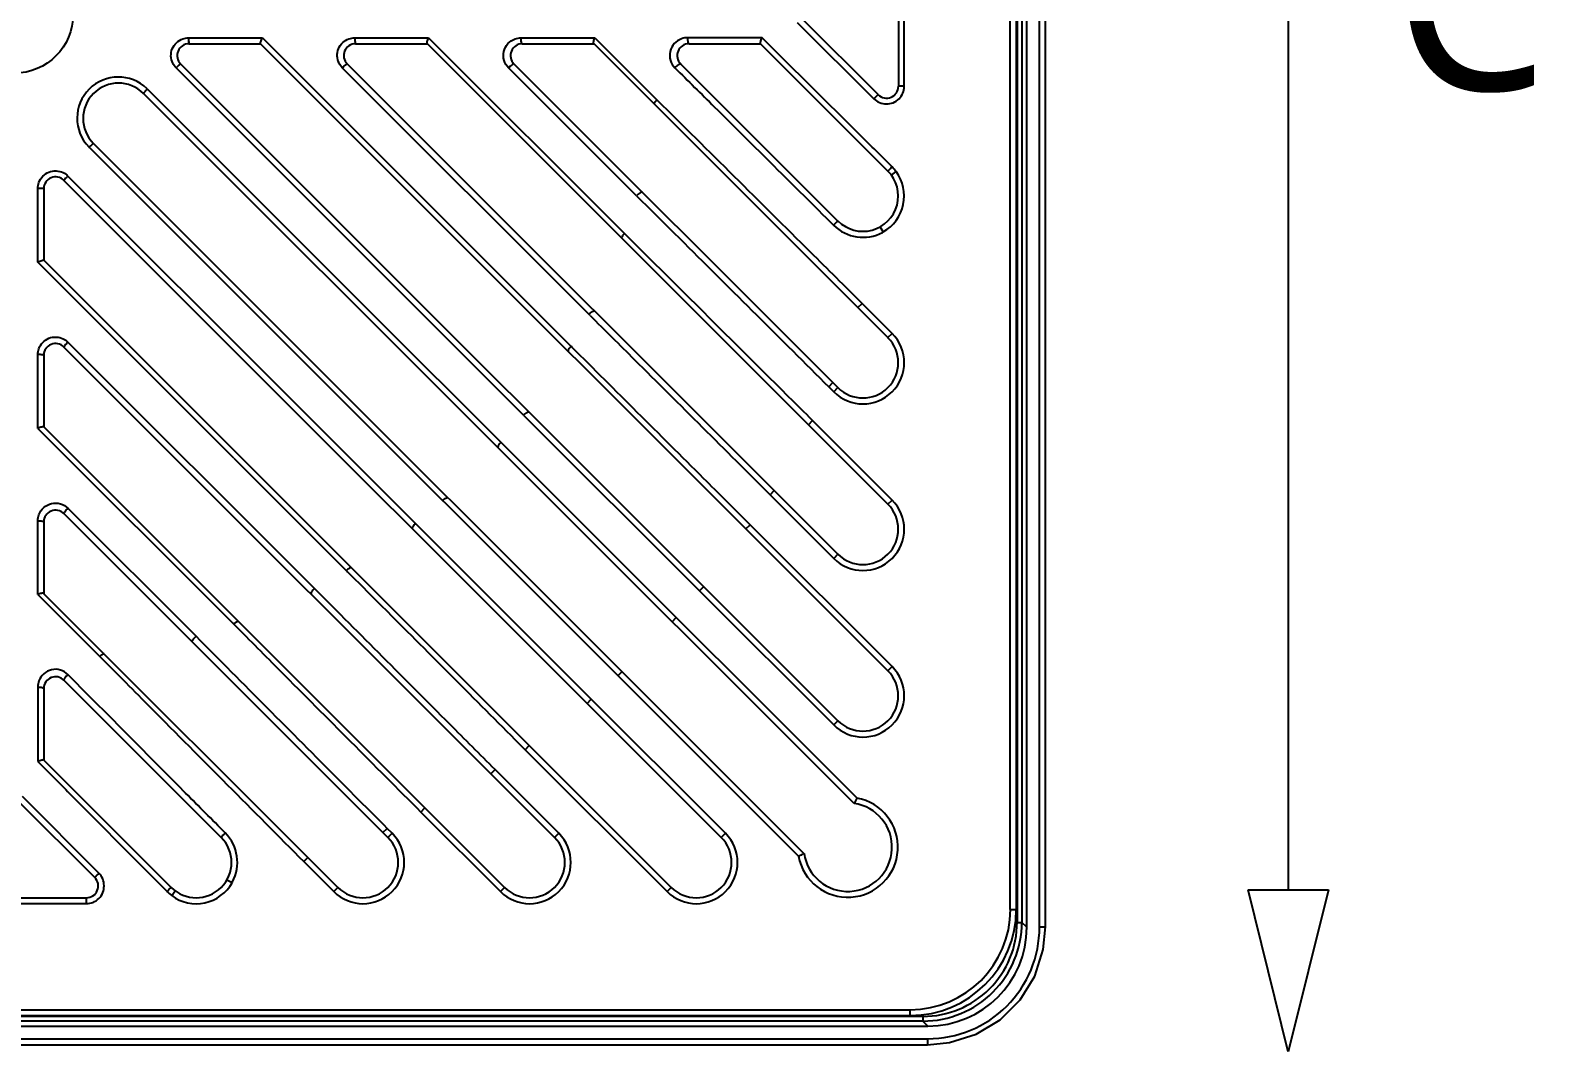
# Model space of a CAD drawing. Header units: millimetres. Extents: x 3083 to 7283, y 1609 to 4579.
# Drawn here: x 6775.7 to 6935.6, y 3957.4 to 4065.6 of the extents above; entities that cross this region are included whole.
import ezdxf

# ---------------------------------------------------------------- set-up
doc = ezdxf.new("R2010")
doc.units = ezdxf.units.MM
doc.styles.add('微軟正黑體-20', font='Microsoft JhengHei.ttf', dxfattribs={"height": 20})

msp = doc.modelspace()

# ---------------------------------------------------------------- linework, layer by layer
at = {"linetype": 'Continuous'}
for p, q in [((6881.24, 3970.57, -163.19), (6881.24, 4164, -163.19)), ((6882.58, 3970.6, -163.19), (6882.58, 4163.97, -163.19)), ((6883.2, 3970.6, -163.19), (6883.2, 4163.97, -163.19)), ((6880.21, 4163.47, -163.19), (6880.21, 3971.09, -163.19)), ((6880.71, 4163.47, -163.19), (6880.71, 3971.09, -163.19)), ((6879.49, 3972.45, -163.19), (6879.49, 4162.11, -163.19)), ((6880.12, 4162.11, -163.19), (6880.12, 3972.45, -163.19)), ((6867.64, 4074.91, -163.19), (6867.64, 4059.65, -163.19)), ((6868.26, 4059.65, -163.19), (6868.26, 4074.91, -163.19)), ((6856.91, 4066.4, -163.19), (6865.04, 4058.33, -163.19)), ((6865.51, 4058.77, -163.19), (6857.43, 4066.84, -163.19)), ((6792.5, 4064.79, -163.19), (6800.32, 4064.79, -163.19)), ((6792.54, 4064.16, -163.19), (6800.11, 4064.16, -163.19)), ((6800.11, 4064.16, -163.19), (6866.54, 3997.73, -163.19)), ((6800.32, 4064.79, -163.19), (6800.53, 4064.58, -163.19)), ((6800.53, 4064.58, -163.19), (6821.06, 4044.04, -163.19)), ((6810.1, 4064.79, -163.19), (6817.91, 4064.79, -163.19)), ((6810.18, 4064.16, -163.19), (6817.76, 4064.16, -163.19)), ((6817.76, 4064.17, -163.19), (6866.54, 4015.38, -163.19)), ((6817.91, 4064.79, -163.19), (6838.74, 4043.96, -163.19)), ((6827.7, 4064.79, -163.19), (6835.51, 4064.79, -163.19)), ((6827.83, 4064.16, -163.19), (6835.41, 4064.16, -163.19)), ((6835.4, 4064.17, -163.19), (6866.54, 4033.03, -163.19)), ((6835.51, 4064.79, -163.19), (6842.08, 4058.22, -163.19)), ((6853.21, 4064.79, -163.19), (6845.32, 4064.79, -163.19)), ((6845.48, 4064.16, -163.19), (6853.05, 4064.16, -163.19)), ((6866.54, 4050.67, -163.19), (6853.05, 4064.16, -163.19)), ((6853.44, 4064.56, -163.19), (6853.21, 4064.79, -163.19)), ((6791.66, 4062.03, -163.19), (6861.25, 3992.44, -163.19)), ((6835, 4035.38, -163.19), (6808.78, 4061.6, -163.19)), ((6809.3, 4062.03, -163.19), (6861.25, 4010.09, -163.19)), ((6839.93, 4048.05, -163.19), (6826.38, 4061.6, -163.19)), ((6826.95, 4062.03, -163.19), (6861.25, 4027.73, -163.19)), ((6861.25, 4045.38, -163.19), (6844.59, 4062.03, -163.19)), ((6814.69, 4038.09, -163.19), (6791.18, 4061.6, -163.19)), ((6862.95, 3983.68, -163.19), (6787.73, 4058.9, -163.19)), ((6788.15, 4059.35, -163.19), (6812.26, 4035.23, -163.19)), ((6868.26, 4059.65, -163.19), (6867.64, 4059.65, -163.19)), ((6842.18, 4058.13, -163.19), (6842.08, 4058.22, -163.19)), ((6781.98, 4053.19, -163.19), (6857.07, 3978.09, -163.19)), ((6782.44, 4053.61, -163.19), (6857.65, 3978.39, -163.19)), ((6866.91, 4050.25, -163.19), (6867.41, 4050.62, -163.19)), ((6776.54, 4041.02, -163.19), (6776.55, 4048.83, -163.19)), ((6848.89, 3980.09, -163.19), (6779.3, 4049.68, -163.19)), ((6779.73, 4050.15, -163.19), (6803.23, 4026.66, -163.19)), ((6777.17, 4048.8, -163.19), (6777.17, 4041.22, -163.19)), ((6821.06, 4044.04, -163.19), (6833.1, 4032, -163.19)), ((6866.04, 4044.22, -163.19), (6865.73, 4044.77, -163.19)), ((6863.25, 3984.27, -163.19), (6804.1, 4043.4, -163.19)), ((6776.76, 4040.81, -163.19), (6776.54, 4041.02, -163.19)), ((6777.17, 4041.22, -163.19), (6843.6, 3974.79, -163.19)), ((6797.3, 4020.27, -163.19), (6776.76, 4040.81, -163.19)), ((6827.96, 4024.81, -163.19), (6814.69, 4038.09, -163.19)), ((6863.36, 4036.21, -163.19), (6863.8, 4036.65, -163.19)), ((6866.98, 4033.47, -163.19), (6863.8, 4036.65, -163.19)), ((6866.54, 4033.03, -163.19), (6866.98, 4033.47, -163.19)), ((6776.54, 4023.42, -163.19), (6776.54, 4031.23, -163.19)), ((6831.25, 3980.09, -163.19), (6779.3, 4032.03, -163.19)), ((6805.95, 4006.34, -163.19), (6779.73, 4032.55, -163.19)), ((6833.1, 4032, -163.19), (6832.99, 4032.11, -163.19)), ((6777.17, 4031.15, -163.19), (6777.17, 4023.58, -163.19)), ((6860.28, 4027.81, -163.19), (6860.72, 4028.26, -163.19)), ((6816.64, 4013.25, -163.19), (6803.23, 4026.66, -163.19)), ((6860.28, 4027.81, -163.19), (6860.81, 4027.29, -163.19)), ((6860.81, 4027.29, -163.19), (6861.25, 4027.73, -163.19)), ((6776.54, 4023.42, -163.19), (6797.38, 4002.59, -163.19)), ((6777.17, 4023.58, -163.19), (6825.95, 3974.79, -163.19)), ((6827.96, 4024.81, -163.19), (6846.6, 4006.21, -163.19)), ((6858.12, 4023.8, -163.19), (6858.56, 4024.25, -163.19)), ((6866.98, 4015.82, -163.19), (6858.56, 4024.25, -163.19)), ((6797.3, 4020.27, -163.19), (6809.34, 4008.23, -163.19)), ((6854.07, 4016.38, -163.19), (6854.51, 4016.82, -163.19)), ((6854.07, 4016.38, -163.19), (6860.81, 4009.65, -163.19)), ((6866.54, 4015.38, -163.19), (6866.98, 4015.82, -163.19)), ((6776.54, 4005.82, -163.19), (6776.54, 4013.64, -163.19)), ((6813.6, 3980.09, -163.19), (6779.3, 4014.39, -163.19)), ((6779.73, 4014.96, -163.19), (6793.29, 4001.4, -163.19)), ((6777.17, 4013.5, -163.19), (6777.17, 4005.93, -163.19)), ((6834.1, 3995.77, -163.19), (6816.64, 4013.25, -163.19)), ((6851.51, 4012.76, -163.19), (6851.95, 4013.2, -163.19)), ((6851.95, 4013.2, -163.19), (6851.74, 4013.41, -163.19)), ((6866.98, 3998.18, -163.19), (6851.95, 4013.2, -163.19)), ((6861.25, 4010.09, -163.19), (6860.81, 4009.65, -163.19)), ((6809.22, 4008.35, -163.19), (6809.34, 4008.23, -163.19)), ((6776.54, 4005.82, -163.19), (6783.21, 3999.16, -163.19)), ((6777.16, 4005.94, -163.19), (6808.31, 3974.79, -163.19)), ((6846.6, 4006.21, -163.19), (6847.04, 4006.65, -163.19)), ((6846.6, 4006.21, -163.19), (6860.81, 3992, -163.19)), ((6843.69, 4002.94, -163.19), (6844.13, 4003.38, -163.19)), ((6783.11, 3999.25, -163.19), (6783.21, 3999.16, -163.19)), ((6837.95, 3997.21, -163.19), (6838.39, 3997.65, -163.19)), ((6866.54, 3997.73, -163.19), (6866.98, 3998.18, -163.19)), ((6795.96, 3980.09, -163.19), (6779.3, 3996.74, -163.19)), ((6776.54, 3996.01, -163.19), (6776.55, 3988.13, -163.19)), ((6777.17, 3995.86, -163.19), (6777.17, 3988.28, -163.19)), ((6849.34, 3980.53, -163.19), (6834.1, 3995.77, -163.19)), ((6834.69, 3994.29, -163.19), (6835.13, 3994.74, -163.19)), ((6861.25, 3992.44, -163.19), (6860.81, 3992, -163.19)), ((6828.13, 3989.38, -163.19), (6828.57, 3989.82, -163.19)), ((6776.55, 3988.13, -163.19), (6776.78, 3987.9, -163.19)), ((6790.66, 3974.79, -163.19), (6777.17, 3988.28, -163.19)), ((6827.92, 3989.59, -163.19), (6828.13, 3989.38, -163.19)), ((6828.13, 3989.38, -163.19), (6843.16, 3974.35, -163.19)), ((6824.51, 3986.83, -163.19), (6824.95, 3987.27, -163.19)), ((6831.69, 3980.53, -163.19), (6824.95, 3987.27, -163.19)), ((6782.57, 3975.83, -163.19), (6774.5, 3983.9, -163.19)), ((6783.01, 3976.29, -163.19), (6774.94, 3984.42, -163.19)), ((6817.09, 3982.78, -163.19), (6817.53, 3983.22, -163.19)), ((6817.09, 3982.78, -163.19), (6825.51, 3974.35, -163.19)), ((6813.08, 3980.61, -163.19), (6813.52, 3981.05, -163.19)), ((6814.04, 3980.53, -163.19), (6813.52, 3981.05, -163.19)), ((6814.04, 3980.53, -163.19), (6813.6, 3980.09, -163.19)), ((6831.25, 3980.09, -163.19), (6831.69, 3980.53, -163.19)), ((6848.89, 3980.09, -163.19), (6849.34, 3980.53, -163.19)), ((6804.69, 3977.53, -163.19), (6805.13, 3977.97, -163.19)), ((6804.69, 3977.53, -163.19), (6807.87, 3974.35, -163.19)), ((6796.57, 3975.6, -163.19), (6797.11, 3975.3, -163.19)), ((6766.42, 3973.7, -163.19), (6781.69, 3973.7, -163.19)), ((6781.69, 3973.08, -163.19), (6781.69, 3973.7, -163.19)), ((6790.72, 3973.93, -163.19), (6791.09, 3974.43, -163.19)), ((6807.87, 3974.35, -163.19), (6808.31, 3974.79, -163.19)), ((6825.51, 3974.35, -163.19), (6825.95, 3974.79, -163.19)), ((6843.16, 3974.35, -163.19), (6843.6, 3974.79, -163.19)), ((6766.42, 3973.08, -163.19), (6781.69, 3973.08, -163.19)), ((6879.49, 3972.45, -163.19), (6880.12, 3972.45, -163.19)), ((6880.21, 3971.09, -163.19), (6880.71, 3971.09, -163.19)), ((6881.24, 3970.57, -163.19), (6880.71, 3971.09, -163.19)), ((6882.58, 3970.6, -163.19), (6883.2, 3970.6, -163.19)), ((6882.97, 3968.22, -163.19), (6883.2, 3970.6, -163.19)), ((6882.07, 3965.4, -163.19), (6882.97, 3968.22, -163.19)), ((6880.52, 3962.87, -163.19), (6882.07, 3965.4, -163.19)), ((6878.41, 3960.77, -163.19), (6880.52, 3962.87, -163.19)), ((6870.24, 3961.12, -163.19), (6677.86, 3961.12, -163.19)), ((6679.22, 3961.84, -163.19), (6868.89, 3961.84, -163.19)), ((6679.22, 3961.22, -163.19), (6868.89, 3961.22, -163.19)), ((6868.89, 3961.22, -163.19), (6868.89, 3961.84, -163.19)), ((6870.24, 3961.12, -163.19), (6870.24, 3960.62, -163.19)), ((6677.34, 3960.1, -163.19), (6870.77, 3960.1, -163.19)), ((6870.24, 3960.62, -163.19), (6677.86, 3960.62, -163.19)), ((6870.77, 3960.1, -163.19), (6870.24, 3960.62, -163.19)), ((6875.88, 3959.24, -163.19), (6878.41, 3960.77, -163.19)), ((6677.37, 3958.76, -163.19), (6870.74, 3958.76, -163.19)), ((6677.37, 3958.13, -163.19), (6870.74, 3958.13, -163.19)), ((6870.74, 3958.76, -163.19), (6870.74, 3958.13, -163.19)), ((6870.74, 3958.13, -163.19), (6873.06, 3958.35, -163.19)), ((6873.06, 3958.35, -163.19), (6875.88, 3959.24, -163.19))]:
    msp.add_line(p, q, dxfattribs=at)
for p, q in [((6908.92, 4158.95, -163.19), (6908.92, 3974.54, -163.19)), ((6908.92, 3957.38, -163.19), (6904.67, 3974.54, -163.19)), ((6904.67, 3974.54, -163.19), (6913.17, 3974.54, -163.19)), ((6913.17, 3974.54, -163.19), (6908.92, 3957.38, -163.19))]:
    msp.add_line(p, q)
msp.add_circle((6774.05, 4067.28, -163.19), 6.24, dxfattribs=at)
for centre, radius, start, end in [((6792.54, 4062.91, -163.19), 1.25, 90, 225), ((6810.18, 4062.91, -163.19), 1.25, 90, 225), ((6827.83, 4062.91, -163.19), 1.25, 90, 225), ((6845.48, 4062.91, -163.19), 1.25, 90, 225.0049), ((6845.33, 4062.88, -163.19), 1.92, 90.071, 109.5697), ((6785.07, 4056.27, -163.19), 4.36, 45.9413, 224.0536), ((6785.08, 4056.25, -163.19), 3.74, 45, 225), ((6785.1, 4056.3, -163.19), 4.32, 45.0117, 45.8956), ((6866.39, 4059.65, -163.19), 1.25, 225, 0), ((6785.06, 4056.26, -163.19), 4.35, 224.067, 224.9497), ((6863.89, 4048.03, -163.19), 3.74, 224.997, 45), ((6863.89, 4048.03, -163.19), 4.37, 299.4142, 36.3919), ((6863.88, 4048, -163.19), 4.39, 36.5832, 45.1786), ((6778.42, 4048.8, -163.19), 1.25, 45, 180), ((6863.89, 4048.08, -163.19), 4.42, 225.188, 298.067), ((6863.92, 4048.01, -163.19), 4.34, 298.1337, 299.2228), ((6863.89, 4030.38, -163.19), 4.37, 225, 45), ((6863.89, 4030.38, -163.19), 3.74, 225, 45), ((6778.42, 4031.15, -163.19), 1.25, 45, 180), ((6863.89, 4012.73, -163.19), 4.37, 225, 45), ((6863.89, 4012.73, -163.19), 3.74, 225, 45), ((6778.42, 4013.5, -163.19), 1.25, 45, 180), ((6863.89, 3995.09, -163.19), 4.37, 225, 45), ((6863.89, 3995.09, -163.19), 3.74, 225, 45), ((6778.46, 3996.01, -163.19), 1.91, 160.1685, 179.937), ((6778.42, 3995.86, -163.19), 1.25, 45, 180), ((6862.29, 3979.05, -163.19), 5.3, 190.4397, 79.5603), ((6862.29, 3979.05, -163.19), 4.68, 188.1301, 81.8699), ((6893.95, 3968.14, -163.19), 34.68, 152.2981, 153.3809), ((6793.31, 3977.44, -163.19), 3.74, 225, 45), ((6793.25, 3977.45, -163.19), 4.42, 331.9273, 44.8124), ((6810.96, 3977.44, -163.19), 4.37, 225, 45), ((6810.96, 3977.44, -163.19), 3.74, 225, 45), ((6828.6, 3977.44, -163.19), 4.37, 225, 45), ((6828.6, 3977.44, -163.19), 3.74, 225, 45), ((6846.25, 3977.44, -163.19), 4.37, 225, 45), ((6846.25, 3977.44, -163.19), 3.74, 225, 45), ((6781.69, 3974.95, -163.19), 1.25, 270, 45), ((6793.31, 3977.44, -163.19), 4.37, 233.6081, 330.5858), ((6793.32, 3977.42, -163.19), 4.35, 330.7803, 331.8633), ((6793.34, 3977.46, -163.19), 4.4, 224.8254, 233.4114), ((6868.89, 3972.45, -163.19), 11.23, 270, 0), ((6868.89, 3972.45, -163.19), 10.61, 270, 0), ((6870.25, 3971.09, -163.19), 10.46, 269.9817, 0.0184), ((6870.25, 3971.09, -163.19), 9.96, 269.9714, 0.0286), ((6870.75, 3970.59, -163.19), 11.83, 269.9712, 0.0288)]:
    msp.add_arc(centre, radius, start, end, dxfattribs=at)
msp.add_ellipse((6870.74, 3970.6, -163.19), major_axis=(7.43, -7.43), ratio=0.997265, start_param=-0.784029, end_param=0.784029, dxfattribs=at)
for points, knots in [([(6790.83, 4062.1, -163.19), (6790.6, 4062.56, -163.19), (6790.55, 4063.72, -163.19), (6791.4, 4064.51, -163.19), (6791.88, 4064.68, -163.19)], [0, 0, 0, 0, 0.500075, 1, 1, 1, 1]), ([(6792.5, 4064.79, -163.19), (6792.5, 4064.71, -163.19), (6792.51, 4064.56, -163.19), (6792.51, 4064.39, -163.19), (6792.52, 4064.27, -163.19), (6792.52, 4064.21, -163.19), (6792.53, 4064.18, -163.19), (6792.53, 4064.16, -163.19), (6792.54, 4064.16, -163.19)], [0, 0, 0, 0, 0.368017, 0.703747, 0.830034, 0.922031, 0.978714, 1, 1, 1, 1]), ([(6800.11, 4064.16, -163.19), (6800.11, 4064.17, -163.19), (6800.11, 4064.19, -163.19), (6800.12, 4064.26, -163.19), (6800.16, 4064.39, -163.19), (6800.23, 4064.58, -163.19), (6800.29, 4064.72, -163.19), (6800.32, 4064.79, -163.19)], [0, 0, 0, 0, 0.030641, 0.096141, 0.321245, 0.638304, 1, 1, 1, 1]), ([(6808.43, 4062.1, -163.19), (6808.2, 4062.56, -163.19), (6808.15, 4063.72, -163.19), (6809, 4064.52, -163.19), (6809.48, 4064.68, -163.19)], [0, 0, 0, 0, 0.500713, 1, 1, 1, 1]), ([(6810.1, 4064.79, -163.19), (6810.1, 4064.71, -163.19), (6810.11, 4064.57, -163.19), (6810.12, 4064.36, -163.19), (6810.14, 4064.25, -163.19), (6810.17, 4064.16, -163.19), (6810.18, 4064.16, -163.19)], [0, 0, 0, 0, 0.362297, 0.693846, 0.91236, 1, 1, 1, 1]), ([(6817.76, 4064.17, -163.19), (6817.74, 4064.18, -163.19), (6817.75, 4064.27, -163.19), (6817.77, 4064.4, -163.19), (6817.84, 4064.59, -163.19), (6817.89, 4064.72, -163.19), (6817.91, 4064.79, -163.19)], [0, 0, 0, 0, 0.110591, 0.336072, 0.646339, 1, 1, 1, 1]), ([(6826.38, 4061.6, -163.19), (6826.16, 4061.82, -163.19), (6825.83, 4062.38, -163.19), (6825.8, 4063.36, -163.19), (6826.25, 4064.22, -163.19), (6826.79, 4064.58, -163.19), (6827.08, 4064.68, -163.19)], [0, 0, 0, 0, 0.249693, 0.50111, 0.751789, 1, 1, 1, 1]), ([(6827.83, 4064.16, -163.19), (6827.81, 4064.16, -163.19), (6827.76, 4064.23, -163.19), (6827.71, 4064.43, -163.19), (6827.7, 4064.64, -163.19), (6827.7, 4064.79, -163.19)], [0, 0, 0, 0, 0.098181, 0.311193, 1, 1, 1, 1]), ([(6835.4, 4064.17, -163.19), (6835.38, 4064.19, -163.19), (6835.37, 4064.28, -163.19), (6835.4, 4064.48, -163.19), (6835.46, 4064.66, -163.19), (6835.51, 4064.79, -163.19)], [0, 0, 0, 0, 0.127441, 0.353661, 1, 1, 1, 1]), ([(6844.68, 4064.68, -163.19), (6844.39, 4064.58, -163.19), (6843.85, 4064.22, -163.19), (6843.41, 4063.36, -163.19), (6843.43, 4062.38, -163.19), (6843.77, 4061.82, -163.19), (6843.99, 4061.6, -163.19)], [0, 0, 0, 0, 0.247151, 0.498073, 0.75039, 1, 1, 1, 1]), ([(6845.32, 4064.79, -163.19), (6845.32, 4064.64, -163.19), (6845.34, 4064.43, -163.19), (6845.4, 4064.23, -163.19), (6845.45, 4064.16, -163.19), (6845.48, 4064.16, -163.19)], [0, 0, 0, 0, 0.683484, 0.895206, 1, 1, 1, 1]), ([(6853.05, 4064.17, -163.19), (6853.03, 4064.18, -163.19), (6853.04, 4064.27, -163.19), (6853.07, 4064.4, -163.19), (6853.13, 4064.58, -163.19), (6853.18, 4064.72, -163.19), (6853.21, 4064.79, -163.19)], [0, 0, 0, 0, 0.109907, 0.335153, 0.645633, 1, 1, 1, 1]), ([(6866.98, 4051.11, -163.19), (6865.85, 4052.24, -163.19), (6861.34, 4056.72, -163.19), (6856.82, 4061.2, -163.19), (6853.44, 4064.56, -163.19)], [0, 0, 0, 0, 0.250619, 1, 1, 1, 1]), ([(6791.18, 4061.6, -163.19), (6791.24, 4061.66, -163.19), (6791.35, 4061.76, -163.19), (6791.48, 4061.89, -163.19), (6791.56, 4061.96, -163.19), (6791.61, 4062, -163.19), (6791.64, 4062.02, -163.19), (6791.65, 4062.03, -163.19), (6791.66, 4062.03, -163.19)], [0, 0, 0, 0, 0.368427, 0.70509, 0.83142, 0.923175, 0.979438, 1, 1, 1, 1]), ([(6808.78, 4061.6, -163.19), (6808.84, 4061.66, -163.19), (6808.95, 4061.77, -163.19), (6809.11, 4061.92, -163.19), (6809.21, 4061.99, -163.19), (6809.29, 4062.04, -163.19), (6809.3, 4062.03, -163.19)], [0, 0, 0, 0, 0.359442, 0.697701, 0.922007, 1, 1, 1, 1]), ([(6826.95, 4062.03, -163.19), (6826.93, 4062.05, -163.19), (6826.84, 4062.01, -163.19), (6826.73, 4061.93, -163.19), (6826.55, 4061.78, -163.19), (6826.44, 4061.66, -163.19), (6826.38, 4061.6, -163.19)], [0, 0, 0, 0, 0.08888, 0.318168, 0.65407, 1, 1, 1, 1]), ([(6843.99, 4061.6, -163.19), (6844.05, 4061.67, -163.19), (6844.17, 4061.79, -163.19), (6844.36, 4061.93, -163.19), (6844.48, 4062.02, -163.19), (6844.58, 4062.05, -163.19), (6844.59, 4062.03, -163.19)], [0, 0, 0, 0, 0.34448, 0.679235, 0.906413, 1, 1, 1, 1]), ([(6843.99, 4061.6, -163.19), (6845.38, 4060.23, -163.19), (6850.98, 4054.68, -163.19), (6856.57, 4049.12, -163.19), (6860.77, 4044.95, -163.19)], [0, 0, 0, 0, 0.247974, 1, 1, 1, 1]), ([(6788.15, 4059.35, -163.19), (6788.09, 4059.3, -163.19), (6787.99, 4059.2, -163.19), (6787.87, 4059.07, -163.19), (6787.8, 4058.99, -163.19), (6787.76, 4058.94, -163.19), (6787.74, 4058.92, -163.19), (6787.73, 4058.9, -163.19), (6787.73, 4058.9, -163.19)], [0, 0, 0, 0, 0.370293, 0.706021, 0.831969, 0.923529, 0.979676, 1, 1, 1, 1]), ([(6865.04, 4058.33, -163.19), (6865.1, 4058.38, -163.19), (6865.21, 4058.49, -163.19), (6865.34, 4058.61, -163.19), (6865.42, 4058.69, -163.19), (6865.46, 4058.74, -163.19), (6865.49, 4058.75, -163.19), (6865.5, 4058.77, -163.19), (6865.51, 4058.77, -163.19)], [0, 0, 0, 0, 0.371449, 0.709004, 0.834834, 0.925679, 0.980868, 1, 1, 1, 1]), ([(6865.64, 4057.93, -163.19), (6866.09, 4057.74, -163.19), (6867.17, 4057.72, -163.19), (6867.94, 4058.49, -163.19), (6868.12, 4058.94, -163.19)], [0, 0, 0, 0, 0.500081, 1, 1, 1, 1]), ([(6841.81, 4057.76, -163.19), (6841.8, 4057.77, -163.19), (6841.81, 4057.84, -163.19), (6841.89, 4058, -163.19), (6842, 4058.13, -163.19), (6842.08, 4058.22, -163.19)], [0, 0, 0, 0, 0.10779, 0.321419, 1, 1, 1, 1]), ([(6863.8, 4036.65, -163.19), (6861.99, 4038.46, -163.19), (6854.78, 4045.62, -163.19), (6847.57, 4052.78, -163.19), (6842.18, 4058.13, -163.19)], [0, 0, 0, 0, 0.252174, 1, 1, 1, 1]), ([(6781.98, 4053.19, -163.19), (6782.04, 4053.24, -163.19), (6782.14, 4053.34, -163.19), (6782.26, 4053.46, -163.19), (6782.35, 4053.54, -163.19), (6782.39, 4053.58, -163.19), (6782.42, 4053.59, -163.19), (6782.43, 4053.61, -163.19), (6782.44, 4053.61, -163.19)], [0, 0, 0, 0, 0.372078, 0.708043, 0.8335, 0.924384, 0.979932, 1, 1, 1, 1]), ([(6776.65, 4049.46, -163.19), (6776.74, 4049.7, -163.19), (6777.02, 4050.16, -163.19), (6777.69, 4050.61, -163.19), (6778.48, 4050.75, -163.19), (6779, 4050.62, -163.19), (6779.24, 4050.51, -163.19)], [0, 0, 0, 0, 0.249901, 0.499924, 0.750016, 1, 1, 1, 1]), ([(6866.54, 4050.67, -163.19), (6866.54, 4050.68, -163.19), (6866.56, 4050.69, -163.19), (6866.57, 4050.71, -163.19), (6866.62, 4050.75, -163.19), (6866.7, 4050.83, -163.19), (6866.82, 4050.96, -163.19), (6866.92, 4051.06, -163.19), (6866.98, 4051.11, -163.19)], [0, 0, 0, 0, 0.018895, 0.074755, 0.166421, 0.292725, 0.629457, 1, 1, 1, 1]), ([(6777.17, 4048.8, -163.19), (6777.17, 4048.8, -163.19), (6777.15, 4048.8, -163.19), (6777.12, 4048.81, -163.19), (6777.06, 4048.82, -163.19), (6776.95, 4048.82, -163.19), (6776.77, 4048.83, -163.19), (6776.62, 4048.83, -163.19), (6776.55, 4048.83, -163.19)], [0, 0, 0, 0, 0.021286, 0.077969, 0.169966, 0.296253, 0.631983, 1, 1, 1, 1]), ([(6779.73, 4050.15, -163.19), (6779.68, 4050.1, -163.19), (6779.57, 4049.99, -163.19), (6779.45, 4049.86, -163.19), (6779.37, 4049.77, -163.19), (6779.33, 4049.73, -163.19), (6779.32, 4049.7, -163.19), (6779.3, 4049.68, -163.19), (6779.3, 4049.68, -163.19)], [0, 0, 0, 0, 0.366616, 0.703014, 0.829844, 0.922294, 0.979174, 1, 1, 1, 1]), ([(6840.54, 4048.44, -163.19), (6840.52, 4048.46, -163.19), (6840.42, 4048.45, -163.19), (6840.22, 4048.32, -163.19), (6840.04, 4048.17, -163.19), (6839.93, 4048.05, -163.19)], [0, 0, 0, 0, 0.105591, 0.33556, 1, 1, 1, 1]), ([(6839.93, 4048.05, -163.19), (6841.61, 4046.39, -163.19), (6848.39, 4039.65, -163.19), (6855.18, 4032.9, -163.19), (6860.28, 4027.81, -163.19)], [0, 0, 0, 0, 0.246596, 1, 1, 1, 1]), ([(6838.64, 4044.06, -163.19), (6838.54, 4043.97, -163.19), (6838.43, 4043.83, -163.19), (6838.34, 4043.66, -163.19), (6838.34, 4043.58, -163.19), (6838.36, 4043.56, -163.19)], [0, 0, 0, 0, 0.676136, 0.88876, 1, 1, 1, 1]), ([(6860.77, 4044.95, -163.19), (6860.83, 4045, -163.19), (6860.94, 4045.11, -163.19), (6861.07, 4045.23, -163.19), (6861.16, 4045.31, -163.19), (6861.2, 4045.35, -163.19), (6861.23, 4045.37, -163.19), (6861.24, 4045.38, -163.19), (6861.25, 4045.38, -163.19)], [0, 0, 0, 0, 0.37424, 0.711844, 0.836541, 0.926002, 0.980239, 1, 1, 1, 1]), ([(6858.56, 4024.25, -163.19), (6856.89, 4025.91, -163.19), (6850.29, 4032.48, -163.19), (6843.68, 4039.05, -163.19), (6838.74, 4043.96, -163.19)], [0, 0, 0, 0, 0.252611, 1, 1, 1, 1]), ([(6777.17, 4041.22, -163.19), (6777.17, 4041.23, -163.19), (6777.14, 4041.22, -163.19), (6777.08, 4041.21, -163.19), (6776.95, 4041.17, -163.19), (6776.76, 4041.1, -163.19), (6776.62, 4041.05, -163.19), (6776.54, 4041.02, -163.19)], [0, 0, 0, 0, 0.030658, 0.096168, 0.321263, 0.638311, 1, 1, 1, 1]), ([(6834.88, 4035.5, -163.19), (6834.99, 4035.61, -163.19), (6835.16, 4035.76, -163.19), (6835.36, 4035.87, -163.19), (6835.45, 4035.88, -163.19), (6835.47, 4035.86, -163.19)], [0, 0, 0, 0, 0.661589, 0.88937, 1, 1, 1, 1]), ([(6835, 4035.38, -163.19), (6836.56, 4033.83, -163.19), (6842.92, 4027.5, -163.19), (6849.28, 4021.16, -163.19), (6854.07, 4016.38, -163.19)], [0, 0, 0, 0, 0.246085, 1, 1, 1, 1]), ([(6776.65, 4031.86, -163.19), (6776.82, 4032.34, -163.19), (6777.62, 4033.19, -163.19), (6778.78, 4033.13, -163.19), (6779.24, 4032.91, -163.19)], [0, 0, 0, 0, 0.499287, 1, 1, 1, 1]), ([(6777.17, 4031.15, -163.19), (6777.17, 4031.17, -163.19), (6777.09, 4031.19, -163.19), (6776.97, 4031.22, -163.19), (6776.77, 4031.23, -163.19), (6776.62, 4031.23, -163.19), (6776.54, 4031.23, -163.19)], [0, 0, 0, 0, 0.08764, 0.306154, 0.637703, 1, 1, 1, 1]), ([(6779.73, 4032.55, -163.19), (6779.67, 4032.5, -163.19), (6779.57, 4032.39, -163.19), (6779.42, 4032.22, -163.19), (6779.35, 4032.12, -163.19), (6779.29, 4032.05, -163.19), (6779.3, 4032.03, -163.19)], [0, 0, 0, 0, 0.35599, 0.693992, 0.920615, 1, 1, 1, 1]), ([(6832.99, 4032.11, -163.19), (6832.89, 4032.01, -163.19), (6832.77, 4031.86, -163.19), (6832.68, 4031.68, -163.19), (6832.68, 4031.6, -163.19), (6832.69, 4031.58, -163.19)], [0, 0, 0, 0, 0.664403, 0.882735, 1, 1, 1, 1]), ([(6851.74, 4013.41, -163.19), (6850.17, 4014.98, -163.19), (6846.26, 4018.89, -163.19), (6840.04, 4025.07, -163.19), (6835.41, 4029.71, -163.19), (6833.1, 4032, -163.19)], [0, 0, 0, 0, 0.252912, 0.629676, 1, 1, 1, 1]), ([(6827.96, 4024.81, -163.19), (6828.07, 4024.92, -163.19), (6828.23, 4025.06, -163.19), (6828.43, 4025.16, -163.19), (6828.52, 4025.17, -163.19), (6828.54, 4025.15, -163.19)], [0, 0, 0, 0, 0.661441, 0.882982, 1, 1, 1, 1]), ([(6777.17, 4023.58, -163.19), (6777.15, 4023.6, -163.19), (6777.07, 4023.58, -163.19), (6776.94, 4023.56, -163.19), (6776.75, 4023.5, -163.19), (6776.62, 4023.45, -163.19), (6776.54, 4023.42, -163.19)], [0, 0, 0, 0, 0.110621, 0.336092, 0.646347, 1, 1, 1, 1]), ([(6825.56, 4021.93, -163.19), (6825.46, 4021.83, -163.19), (6825.33, 4021.67, -163.19), (6825.24, 4021.48, -163.19), (6825.23, 4021.4, -163.19), (6825.25, 4021.38, -163.19)], [0, 0, 0, 0, 0.661899, 0.881929, 1, 1, 1, 1]), ([(6776.65, 4014.27, -163.19), (6776.76, 4014.56, -163.19), (6777.12, 4015.09, -163.19), (6777.98, 4015.53, -163.19), (6778.95, 4015.51, -163.19), (6779.51, 4015.17, -163.19), (6779.73, 4014.96, -163.19)], [0, 0, 0, 0, 0.248235, 0.498905, 0.750316, 1, 1, 1, 1]), ([(6819.4, 4015.77, -163.19), (6819.51, 4015.87, -163.19), (6819.66, 4016, -163.19), (6819.85, 4016.1, -163.19), (6819.94, 4016.1, -163.19), (6819.96, 4016.08, -163.19)], [0, 0, 0, 0, 0.661899, 0.881929, 1, 1, 1, 1]), ([(6776.54, 4013.64, -163.19), (6776.7, 4013.64, -163.19), (6776.9, 4013.62, -163.19), (6777.1, 4013.57, -163.19), (6777.17, 4013.53, -163.19), (6777.17, 4013.5, -163.19)], [0, 0, 0, 0, 0.688828, 0.901829, 1, 1, 1, 1]), ([(6779.3, 4014.39, -163.19), (6779.29, 4014.4, -163.19), (6779.33, 4014.49, -163.19), (6779.41, 4014.6, -163.19), (6779.56, 4014.78, -163.19), (6779.67, 4014.9, -163.19), (6779.73, 4014.96, -163.19)], [0, 0, 0, 0, 0.086895, 0.312955, 0.649287, 1, 1, 1, 1]), ([(6816.52, 4013.37, -163.19), (6816.41, 4013.26, -163.19), (6816.28, 4013.1, -163.19), (6816.18, 4012.91, -163.19), (6816.17, 4012.81, -163.19), (6816.19, 4012.79, -163.19)], [0, 0, 0, 0, 0.661441, 0.882982, 1, 1, 1, 1]), ([(6809.75, 4008.64, -163.19), (6809.74, 4008.66, -163.19), (6809.65, 4008.66, -163.19), (6809.47, 4008.57, -163.19), (6809.32, 4008.45, -163.19), (6809.22, 4008.35, -163.19)], [0, 0, 0, 0, 0.117265, 0.335597, 1, 1, 1, 1]), ([(6809.34, 4008.23, -163.19), (6810.85, 4006.7, -163.19), (6814.71, 4002.85, -163.19), (6820.9, 3996.63, -163.19), (6825.58, 3991.95, -163.19), (6827.92, 3989.59, -163.19)], [0, 0, 0, 0, 0.245979, 0.621002, 1, 1, 1, 1]), ([(6777.16, 4005.94, -163.19), (6777.14, 4005.96, -163.19), (6777.06, 4005.96, -163.19), (6776.85, 4005.93, -163.19), (6776.67, 4005.87, -163.19), (6776.54, 4005.82, -163.19)], [0, 0, 0, 0, 0.127467, 0.353678, 1, 1, 1, 1]), ([(6805.84, 4006.46, -163.19), (6805.72, 4006.35, -163.19), (6805.58, 4006.18, -163.19), (6805.46, 4005.98, -163.19), (6805.46, 4005.88, -163.19), (6805.47, 4005.86, -163.19)], [0, 0, 0, 0, 0.661589, 0.88937, 1, 1, 1, 1]), ([(6824.95, 3987.27, -163.19), (6823.35, 3988.87, -163.19), (6817.01, 3995.23, -163.19), (6810.68, 4001.59, -163.19), (6805.95, 4006.34, -163.19)], [0, 0, 0, 0, 0.252826, 1, 1, 1, 1]), ([(6797.27, 4002.7, -163.19), (6797.37, 4002.79, -163.19), (6797.51, 4002.9, -163.19), (6797.68, 4002.99, -163.19), (6797.75, 4002.99, -163.19), (6797.77, 4002.98, -163.19)], [0, 0, 0, 0, 0.669823, 0.88596, 1, 1, 1, 1]), ([(6797.38, 4002.59, -163.19), (6799, 4000.96, -163.19), (6805.56, 3994.35, -163.19), (6812.14, 3987.75, -163.19), (6817.09, 3982.78, -163.19)], [0, 0, 0, 0, 0.246442, 1, 1, 1, 1]), ([(6792.89, 4000.8, -163.19), (6792.88, 4000.82, -163.19), (6792.89, 4000.92, -163.19), (6793.02, 4001.12, -163.19), (6793.17, 4001.29, -163.19), (6793.29, 4001.4, -163.19)], [0, 0, 0, 0, 0.105591, 0.33556, 1, 1, 1, 1]), ([(6813.52, 3981.05, -163.19), (6811.82, 3982.76, -163.19), (6805.07, 3989.54, -163.19), (6798.32, 3996.33, -163.19), (6793.29, 4001.4, -163.19)], [0, 0, 0, 0, 0.252523, 1, 1, 1, 1]), ([(6783.58, 3999.52, -163.19), (6783.56, 3999.54, -163.19), (6783.5, 3999.53, -163.19), (6783.34, 3999.45, -163.19), (6783.21, 3999.34, -163.19), (6783.11, 3999.25, -163.19)], [0, 0, 0, 0, 0.104191, 0.313139, 1, 1, 1, 1]), ([(6779.73, 3997.34, -163.19), (6779.51, 3997.56, -163.19), (6778.96, 3997.9, -163.19), (6777.98, 3997.93, -163.19), (6777.12, 3997.48, -163.19), (6776.76, 3996.95, -163.19), (6776.66, 3996.66, -163.19)], [0, 0, 0, 0, 0.249597, 0.501905, 0.752832, 1, 1, 1, 1]), ([(6783.21, 3999.16, -163.19), (6784.98, 3997.38, -163.19), (6792.13, 3990.16, -163.19), (6799.29, 3982.96, -163.19), (6804.69, 3977.53, -163.19)], [0, 0, 0, 0, 0.247179, 1, 1, 1, 1]), ([(6779.73, 3997.34, -163.19), (6779.67, 3997.28, -163.19), (6779.55, 3997.17, -163.19), (6779.4, 3996.98, -163.19), (6779.32, 3996.86, -163.19), (6779.29, 3996.76, -163.19), (6779.3, 3996.74, -163.19)], [0, 0, 0, 0, 0.338285, 0.672405, 0.903771, 1, 1, 1, 1]), ([(6796.39, 3980.56, -163.19), (6794.99, 3981.97, -163.19), (6789.43, 3987.56, -163.19), (6783.88, 3993.16, -163.19), (6779.73, 3997.34, -163.19)], [0, 0, 0, 0, 0.251774, 1, 1, 1, 1]), ([(6776.54, 3996.01, -163.19), (6776.7, 3996.01, -163.19), (6776.9, 3996, -163.19), (6777.11, 3995.94, -163.19), (6777.17, 3995.88, -163.19), (6777.17, 3995.86, -163.19)], [0, 0, 0, 0, 0.683487, 0.895207, 1, 1, 1, 1]), ([(6777.17, 3988.29, -163.19), (6777.15, 3988.3, -163.19), (6777.07, 3988.29, -163.19), (6776.94, 3988.27, -163.19), (6776.75, 3988.21, -163.19), (6776.62, 3988.16, -163.19), (6776.55, 3988.13, -163.19)], [0, 0, 0, 0, 0.109918, 0.335159, 0.64564, 1, 1, 1, 1]), ([(6776.78, 3987.9, -163.19), (6777.89, 3986.77, -163.19), (6782.37, 3982.26, -163.19), (6786.85, 3977.74, -163.19), (6790.22, 3974.36, -163.19)], [0, 0, 0, 0, 0.249211, 1, 1, 1, 1]), ([(6796.39, 3980.56, -163.19), (6796.33, 3980.51, -163.19), (6796.23, 3980.4, -163.19), (6796.1, 3980.27, -163.19), (6796.03, 3980.18, -163.19), (6795.98, 3980.13, -163.19), (6795.97, 3980.11, -163.19), (6795.95, 3980.09, -163.19), (6795.96, 3980.09, -163.19)], [0, 0, 0, 0, 0.36663, 0.703178, 0.829972, 0.922334, 0.97914, 1, 1, 1, 1]), ([(6857.07, 3978.09, -163.19), (6857.14, 3978.13, -163.19), (6857.28, 3978.2, -163.19), (6857.44, 3978.28, -163.19), (6857.54, 3978.33, -163.19), (6857.6, 3978.37, -163.19), (6857.63, 3978.37, -163.19), (6857.65, 3978.39, -163.19), (6857.65, 3978.39, -163.19)], [0, 0, 0, 0, 0.373956, 0.698122, 0.824755, 0.920008, 0.979481, 1, 1, 1, 1]), ([(6782.39, 3973.21, -163.19), (6782.84, 3973.4, -163.19), (6783.62, 3974.16, -163.19), (6783.6, 3975.25, -163.19), (6783.41, 3975.7, -163.19)], [0, 0, 0, 0, 0.499922, 1, 1, 1, 1]), ([(6783.01, 3976.29, -163.19), (6782.95, 3976.24, -163.19), (6782.85, 3976.13, -163.19), (6782.72, 3976, -163.19), (6782.65, 3975.92, -163.19), (6782.6, 3975.87, -163.19), (6782.59, 3975.85, -163.19), (6782.57, 3975.83, -163.19), (6782.57, 3975.83, -163.19)], [0, 0, 0, 0, 0.367911, 0.704961, 0.831765, 0.923963, 0.980353, 1, 1, 1, 1]), ([(6790.66, 3974.79, -163.19), (6790.66, 3974.8, -163.19), (6790.65, 3974.77, -163.19), (6790.62, 3974.76, -163.19), (6790.58, 3974.71, -163.19), (6790.5, 3974.64, -163.19), (6790.38, 3974.51, -163.19), (6790.28, 3974.41, -163.19), (6790.22, 3974.36, -163.19)], [0, 0, 0, 0, 0.018871, 0.074676, 0.166279, 0.292538, 0.629293, 1, 1, 1, 1])]:
    msp.add_open_spline(points, degree=3, knots=knots, dxfattribs=at)
for points in [[(6791.88, 4064.68, -163.19), (6792.08, 4064.75, -163.19), (6792.29, 4064.79, -163.19), (6792.5, 4064.79, -163.19)], [(6809.48, 4064.68, -163.19), (6809.68, 4064.75, -163.19), (6809.89, 4064.79, -163.19), (6810.1, 4064.79, -163.19)], [(6827.08, 4064.68, -163.19), (6827.28, 4064.75, -163.19), (6827.49, 4064.79, -163.19), (6827.7, 4064.79, -163.19)], [(6791.18, 4061.6, -163.19), (6791.04, 4061.75, -163.19), (6790.92, 4061.92, -163.19), (6790.83, 4062.1, -163.19)], [(6808.78, 4061.6, -163.19), (6808.64, 4061.75, -163.19), (6808.52, 4061.92, -163.19), (6808.43, 4062.1, -163.19)], [(6868.12, 4058.94, -163.19), (6868.21, 4059.16, -163.19), (6868.26, 4059.41, -163.19), (6868.26, 4059.65, -163.19)], [(6865.04, 4058.33, -163.19), (6865.21, 4058.16, -163.19), (6865.42, 4058.02, -163.19), (6865.64, 4057.93, -163.19)], [(6779.24, 4050.51, -163.19), (6779.42, 4050.42, -163.19), (6779.59, 4050.3, -163.19), (6779.73, 4050.15, -163.19)], [(6776.55, 4048.83, -163.19), (6776.55, 4049.04, -163.19), (6776.58, 4049.26, -163.19), (6776.65, 4049.46, -163.19)], [(6779.24, 4032.91, -163.19), (6779.42, 4032.82, -163.19), (6779.59, 4032.7, -163.19), (6779.73, 4032.55, -163.19)], [(6776.54, 4031.23, -163.19), (6776.55, 4031.45, -163.19), (6776.58, 4031.66, -163.19), (6776.65, 4031.86, -163.19)], [(6776.54, 4013.64, -163.19), (6776.55, 4013.85, -163.19), (6776.58, 4014.07, -163.19), (6776.65, 4014.27, -163.19)], [(6783.41, 3975.7, -163.19), (6783.32, 3975.92, -163.19), (6783.18, 3976.12, -163.19), (6783.01, 3976.29, -163.19)], [(6781.69, 3973.08, -163.19), (6781.93, 3973.08, -163.19), (6782.17, 3973.12, -163.19), (6782.39, 3973.21, -163.19)]]:
    msp.add_open_spline(points, degree=3, dxfattribs=at)

# ---------------------------------------------------------------- texts
at = {"style": '微軟正黑體-20'}
msp.add_text('C', height=20, dxfattribs=at).set_placement((6919.99, 4059.24, -163.19))

doc.saveas('drawing.dxf')
